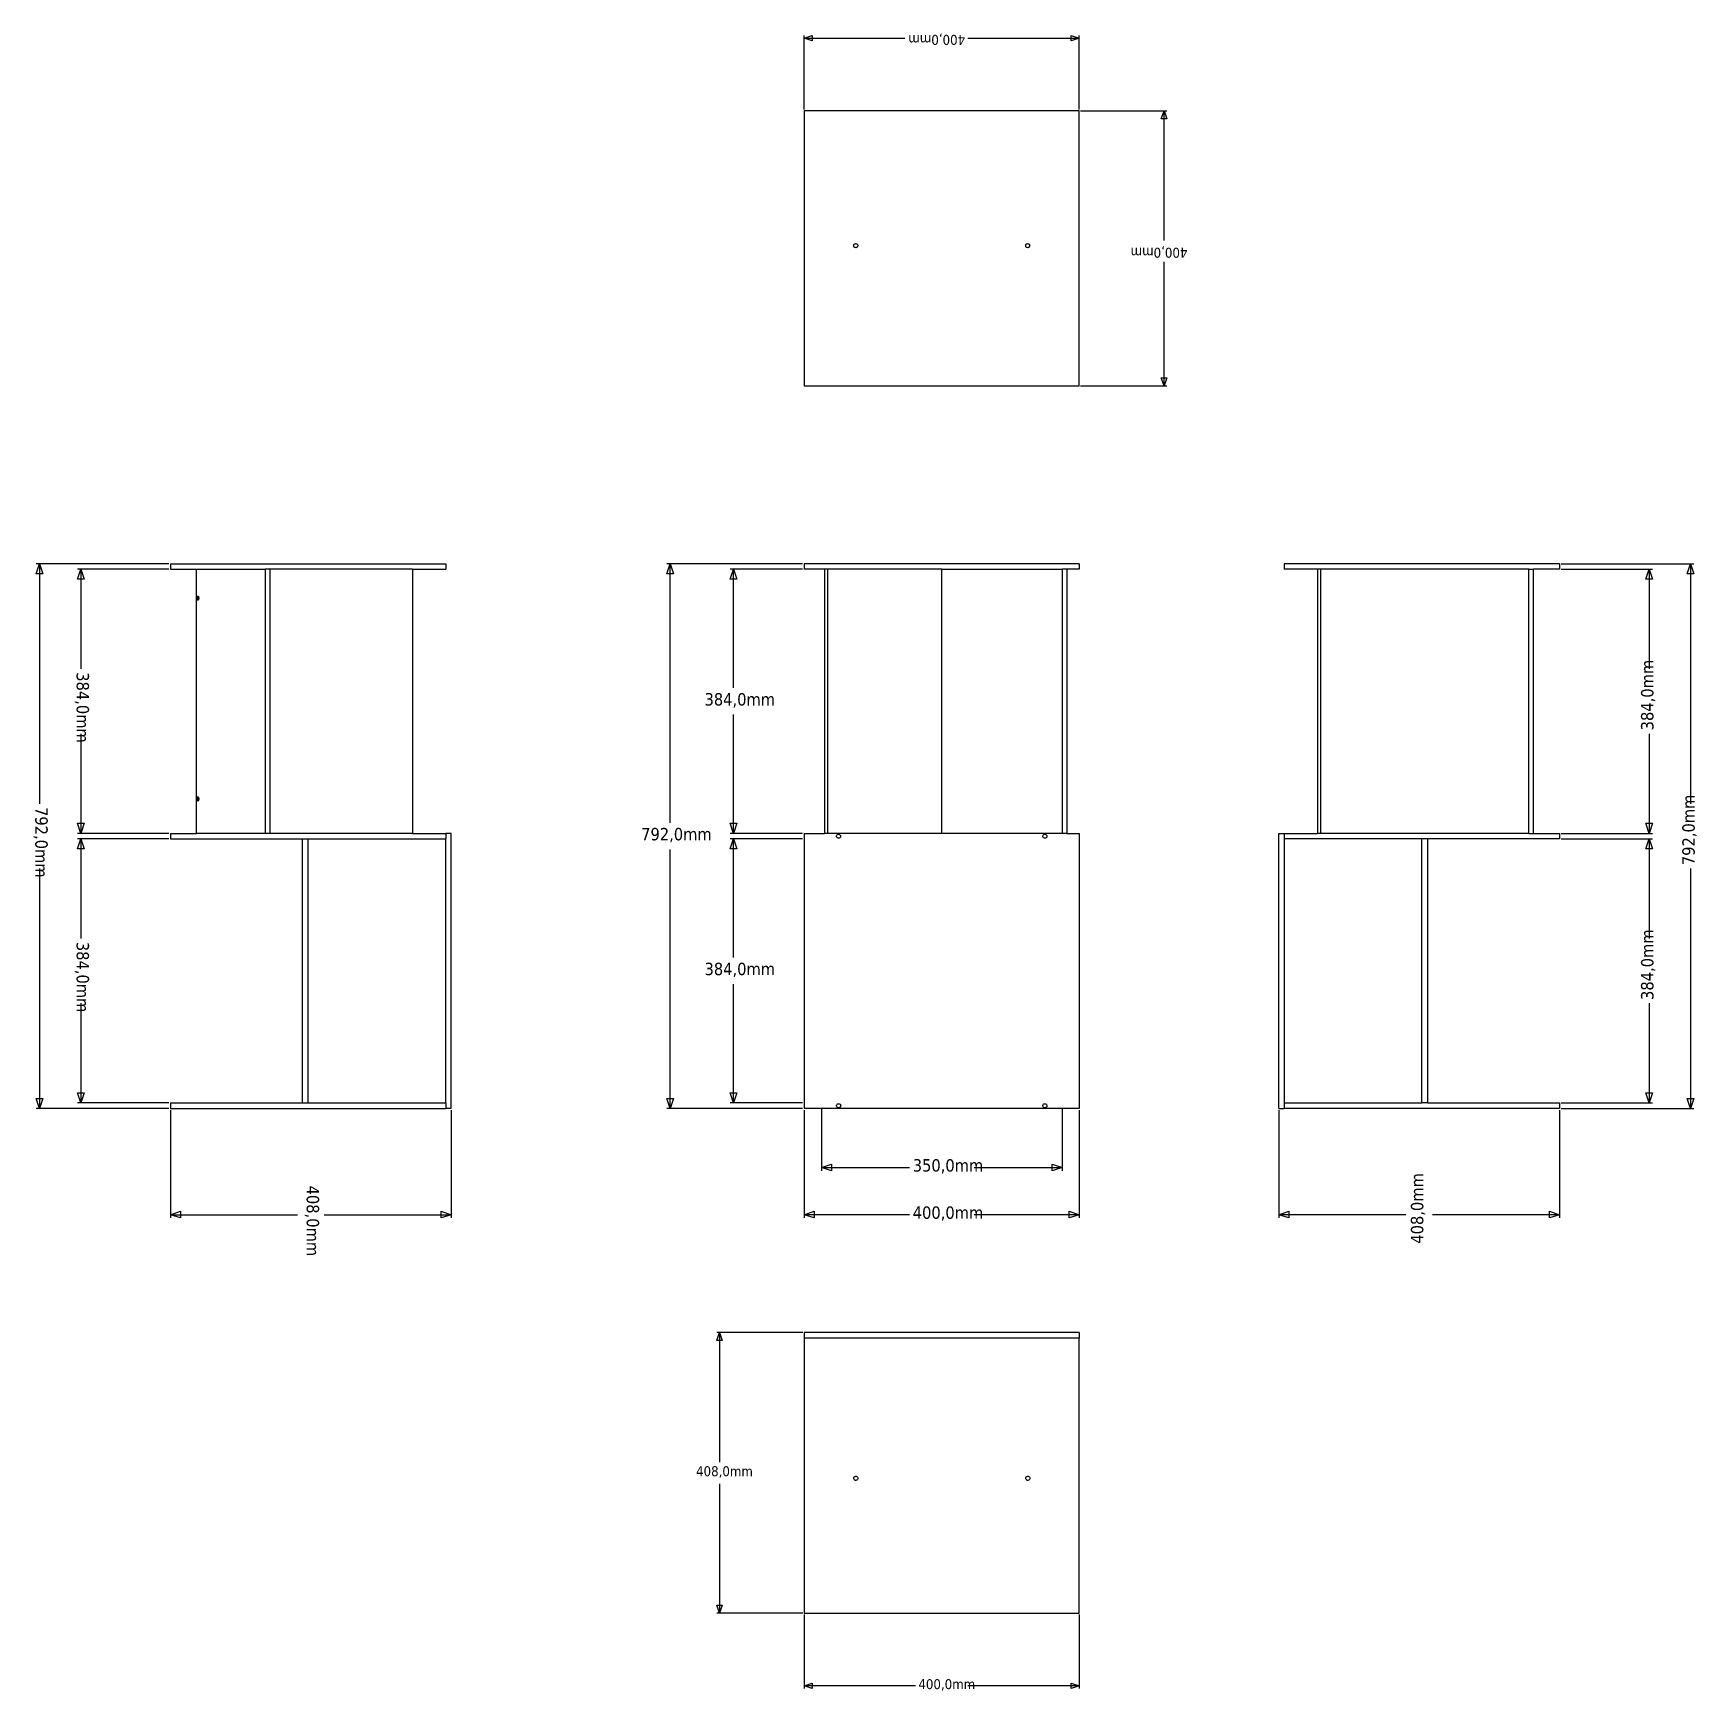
# Model space of a CAD drawing. Header units: inches. Extents: x -1297 to 1122, y -1217 to 1193.
import ezdxf

# ---------------------------------------------------------------- set-up
doc = ezdxf.new("R2010")
doc.units = ezdxf.units.IN
doc.header["$MEASUREMENT"] = 0
doc.layers.add('DIMENSION', color=1, linetype='Continuous')
doc.layers.add('PLAN', color=7, linetype='Continuous')
doc.styles.add('Tahoma', font='Tahoma Regular.ttf', dxfattribs={"height": 0.2})

msp = doc.modelspace()

# ---------------------------------------------------------------- linework, layer by layer
at = {"layer": 'DIMENSION'}
for p, q in [((-175.7, 1082.4), (-175.7, 1189.9)), ((-175.7, 1186), (-29.4, 1186)), ((62.2, 1186), (224.3, 1186)), ((224.3, 1082.4), (224.3, 1189.9)), ((226.2, 1080.4), (351.4, 1080.4)), ((347.5, 892.1), (347.5, 1080.4)), ((347.5, 680.4), (347.5, 860.7)), ((226.2, 680.4), (351.4, 680.4)), ((-1099.4, 421.9), (-1292.4, 421.9)), ((-1287.5, 421.9), (-1287.5, 73)), ((-1099.4, 413.9), (-1232.3, 413.9)), ((-1227.4, 413.9), (-1227.4, 269)), ((-178.2, 421.9), (-375.3, 421.9)), ((-370.4, 45.4), (-370.4, 421.9)), ((-178.2, 413.9), (-283.3, 413.9)), ((-278.4, 241.4), (-278.4, 413.9)), ((924.8, 421.9), (1117.8, 421.9)), ((924.8, 413.9), (1057.7, 413.9)), ((1052.9, 413.9), (1052.9, 269)), ((1113, 421.9), (1113, 73)), ((-278.4, 29.9), (-278.4, 202.5)), ((-1227.4, 174.8), (-1227.4, 29.9)), ((1052.9, 174.8), (1052.9, 29.9)), ((-1099.4, 29.9), (-1232.3, 29.9)), ((-178.2, 29.9), (-283.3, 29.9)), ((924.8, 29.9), (1057.7, 29.9)), ((-1099.4, 21.9), (-1232.3, 21.9)), ((-1227.4, 21.9), (-1227.4, -123)), ((-370.4, -370.1), (-370.4, 6.5)), ((-178.2, 21.9), (-283.3, 21.9)), ((-278.4, -150.6), (-278.4, 21.9)), ((924.8, 21.9), (1057.7, 21.9)), ((1052.9, 21.9), (1052.9, -123)), ((-1287.5, -21.2), (-1287.5, -370.1)), ((1113, -21.2), (1113, -370.1)), ((-278.4, -362.1), (-278.4, -189.5)), ((-1227.4, -217.2), (-1227.4, -362.1)), ((1052.9, -217.2), (1052.9, -362.1)), ((-1099.4, -362.1), (-1232.3, -362.1)), ((-178.2, -362.1), (-283.3, -362.1)), ((924.8, -362.1), (1057.7, -362.1)), ((-1099.4, -370.1), (-1292.4, -370.1)), ((-1096.9, -372.5), (-1096.9, -529.3)), ((-1096.9, -372.5), (-1096.9, -529.3)), ((-1096.9, -372.5), (-1096.9, -529.3)), ((-688.9, -372.5), (-688.9, -529.3)), ((-178.2, -370.1), (-375.3, -370.1)), ((-175.7, -372.5), (-175.7, -529.3)), ((-150.7, -370.1), (-150.7, -460.6)), ((199.3, -370.1), (199.3, -460.6)), ((224.3, -372.5), (224.3, -529.3)), ((224.3, -372.5), (224.3, -529.3)), ((224.3, -372.5), (224.3, -529.3)), ((514.3, -372.5), (514.3, -529.3)), ((922.3, -372.5), (922.3, -529.3)), ((922.3, -372.5), (922.3, -529.3)), ((922.3, -372.5), (922.3, -529.3)), ((924.8, -370.1), (1117.8, -370.1)), ((-150.7, -455.7), (-22.8, -455.7)), ((71.4, -455.7), (199.3, -455.7)), ((-1096.9, -524.5), (-912.4, -524.5)), ((-873.4, -524.5), (-688.9, -524.5)), ((-22.8, -524.5), (-175.7, -524.5)), ((224.3, -524.5), (71.4, -524.5)), ((698.8, -524.5), (514.3, -524.5)), ((922.3, -524.5), (737.8, -524.5)), ((-177.7, -695.9), (-302.8, -695.9)), ((-298.9, -695.9), (-298.9, -884.2)), ((-298.9, -915.6), (-298.9, -1103.9)), ((-177.7, -1103.9), (-302.8, -1103.9)), ((-175.7, -1105.8), (-175.7, -1213.3)), ((224.3, -1105.8), (224.3, -1213.3)), ((-13.7, -1209.4), (-175.7, -1209.4)), ((224.3, -1209.4), (62.2, -1209.4))]:
    msp.add_line(p, q, dxfattribs=at)
at = {"layer": 'PLAN'}
for p, q in [((-175.7, 1080.4), (-175.7, 680.4)), ((224.3, 1080.4), (-175.7, 1080.4)), ((224.3, 680.4), (224.3, 1080.4)), ((-103.8, 884.3), (-103.7, 885.1)), ((-103.7, 883.6), (-103.8, 884.3)), ((-103.7, 885.1), (-103.4, 885.9)), ((-103.3, 882.9), (-103.7, 883.6)), ((-103.4, 885.9), (-103, 886.5)), ((-102.9, 882.2), (-103.3, 882.9)), ((-103, 886.5), (-102.3, 887)), ((-102.2, 881.8), (-102.9, 882.2)), ((-102.3, 887), (-101.6, 887.3)), ((-101.5, 881.5), (-102.2, 881.8)), ((-101.6, 887.3), (-100.9, 887.4)), ((-100.7, 881.4), (-101.5, 881.5)), ((-100.9, 887.4), (-100.1, 887.3)), ((-99.9, 881.5), (-100.7, 881.4)), ((-100.1, 887.3), (-99.3, 887)), ((-99.2, 881.9), (-99.9, 881.5)), ((-99.3, 887), (-98.7, 886.6)), ((-98.6, 882.3), (-99.2, 881.9)), ((-98.7, 886.6), (-98.2, 886)), ((-98.2, 883), (-98.6, 882.3)), ((-98.2, 886), (-97.9, 885.3)), ((-97.9, 883.7), (-98.2, 883)), ((-97.9, 885.3), (-97.8, 884.5)), ((-97.8, 884.5), (-97.9, 883.7)), ((146.2, 884.3), (146.3, 885.1)), ((146.3, 883.6), (146.2, 884.3)), ((146.3, 885.1), (146.6, 885.9)), ((146.7, 882.9), (146.3, 883.6)), ((146.6, 885.9), (147, 886.5)), ((147.1, 882.2), (146.7, 882.9)), ((147, 886.5), (147.7, 887)), ((147.8, 881.8), (147.1, 882.2)), ((147.7, 887), (148.4, 887.3)), ((148.5, 881.5), (147.8, 881.8)), ((148.4, 887.3), (149.1, 887.4)), ((149.3, 881.4), (148.5, 881.5)), ((149.1, 887.4), (149.9, 887.3)), ((150.1, 881.5), (149.3, 881.4)), ((149.9, 887.3), (150.7, 887)), ((150.8, 881.9), (150.1, 881.5)), ((150.7, 887), (151.3, 886.6)), ((151.4, 882.3), (150.8, 881.9)), ((151.3, 886.6), (151.8, 886)), ((151.8, 883), (151.4, 882.3)), ((151.8, 886), (152.1, 885.3)), ((152.1, 883.7), (151.8, 883)), ((152.1, 885.3), (152.2, 884.5)), ((152.2, 884.5), (152.1, 883.7)), ((-175.7, 680.4), (224.3, 680.4)), ((-1096.9, 421.9), (-1096.9, 413.9)), ((-1096.9, 421.9), (-696.9, 421.9)), ((-1096.9, 413.9), (-1059.4, 413.9)), ((-1059.4, 29.9), (-1059.4, 413.9)), ((-1059.4, 413.9), (-959.4, 413.9)), ((-959.4, 413.9), (-959.4, 29.9)), ((-952.5, 413.9), (-959.4, 413.9)), ((-952.5, 413.9), (-952.5, 29.9)), ((-745.4, 413.9), (-952.5, 413.9)), ((-745.4, 413.9), (-745.4, 29.9)), ((-745.4, 413.9), (-696.9, 413.9)), ((-696.9, 421.9), (-696.9, 413.9)), ((-175.7, 421.9), (-175.7, 413.9)), ((224.3, 421.9), (-175.7, 421.9)), ((-146, 413.9), (-175.7, 413.9)), ((-146, 413.9), (-146, 29.9)), ((-142, 413.9), (-146, 413.9)), ((-142, 413.9), (-142, 29.9)), ((24.3, 413.9), (-142, 413.9)), ((24.3, 29.9), (24.3, 413.9)), ((24.3, 413.9), (199.3, 413.9)), ((206.2, 413.9), (199.3, 413.9)), ((199.3, 413.9), (199.3, 29.9)), ((206.2, 413.9), (206.2, 29.9)), ((224.3, 413.9), (206.2, 413.9)), ((224.3, 421.9), (224.3, 413.9)), ((522.3, 421.9), (522.3, 413.9)), ((922.3, 421.9), (522.3, 421.9)), ((570.8, 413.9), (522.3, 413.9)), ((574.8, 413.9), (570.8, 413.9)), ((570.8, 413.9), (570.8, 29.9)), ((574.8, 413.9), (574.8, 29.9)), ((877.9, 413.9), (574.8, 413.9)), ((877.9, 29.9), (877.9, 413.9)), ((877.9, 413.9), (884.8, 413.9)), ((884.8, 29.9), (884.8, 413.9)), ((922.3, 413.9), (884.8, 413.9)), ((922.3, 421.9), (922.3, 413.9)), ((-1058.9, 371.9), (-1058.8, 372.7)), ((-1058.8, 371.2), (-1058.9, 371.9)), ((-1057.4, 371.9), (-1058.9, 371.9)), ((-1058.8, 372.7), (-1058.7, 373.4)), ((-1058.7, 370.4), (-1058.8, 371.2)), ((-1058.7, 373.4), (-1058.5, 374.1)), ((-1058.5, 369.8), (-1058.7, 370.4)), ((-1058.5, 374.1), (-1058.1, 374.5)), ((-1058.1, 369.3), (-1058.5, 369.8)), ((-1058.1, 374.5), (-1057.8, 374.8)), ((-1057.8, 369), (-1058.1, 369.3)), ((-1057.8, 374.8), (-1057.4, 374.9)), ((-1057.4, 368.9), (-1057.8, 369)), ((-1057.4, 374.9), (-1057, 374.8)), ((-1057.4, 371.9), (-1057.4, 374.9)), ((-1055.9, 371.9), (-1057.4, 371.9)), ((-1057.4, 368.9), (-1057.4, 371.9)), ((-1057, 369), (-1057.4, 368.9)), ((-1057, 374.8), (-1056.6, 374.5)), ((-1056.6, 369.3), (-1057, 369)), ((-1056.6, 374.5), (-1056.3, 374.1)), ((-1056.3, 369.8), (-1056.6, 369.3)), ((-1056.3, 374.1), (-1056.1, 373.4)), ((-1056.1, 370.4), (-1056.3, 369.8)), ((-1056.1, 373.4), (-1056, 372.7)), ((-1056, 371.2), (-1056.1, 370.4)), ((-1056, 372.7), (-1055.9, 371.9)), ((-1055.9, 371.9), (-1056, 371.2)), ((-1058.9, 79.9), (-1058.8, 80.7)), ((-1058.8, 79.2), (-1058.9, 79.9)), ((-1057.4, 79.9), (-1058.9, 79.9)), ((-1058.8, 80.7), (-1058.7, 81.4)), ((-1058.7, 78.4), (-1058.8, 79.2)), ((-1058.7, 81.4), (-1058.5, 82.1)), ((-1058.5, 77.8), (-1058.7, 78.4)), ((-1058.5, 82.1), (-1058.1, 82.5)), ((-1058.1, 77.3), (-1058.5, 77.8)), ((-1058.1, 82.5), (-1057.8, 82.8)), ((-1057.8, 77), (-1058.1, 77.3)), ((-1057.8, 82.8), (-1057.4, 82.9)), ((-1057.4, 76.9), (-1057.8, 77)), ((-1057.4, 82.9), (-1057, 82.8)), ((-1057.4, 79.9), (-1057.4, 82.9)), ((-1055.9, 79.9), (-1057.4, 79.9)), ((-1057.4, 76.9), (-1057.4, 79.9)), ((-1057, 77), (-1057.4, 76.9)), ((-1057, 82.8), (-1056.6, 82.5)), ((-1056.6, 77.3), (-1057, 77)), ((-1056.6, 82.5), (-1056.3, 82.1)), ((-1056.3, 77.8), (-1056.6, 77.3)), ((-1056.3, 82.1), (-1056.1, 81.4)), ((-1056.1, 78.4), (-1056.3, 77.8)), ((-1056.1, 81.4), (-1056, 80.7)), ((-1056, 79.2), (-1056.1, 78.4)), ((-1056, 80.7), (-1055.9, 79.9)), ((-1055.9, 79.9), (-1056, 79.2)), ((-1096.9, 29.9), (-1059.4, 29.9)), ((-1096.9, 29.9), (-1096.9, 21.9)), ((-959.4, 29.9), (-1059.4, 29.9)), ((-952.5, 29.9), (-959.4, 29.9)), ((-745.4, 29.9), (-952.5, 29.9)), ((-745.4, 29.9), (-696.9, 29.9)), ((-696.9, 29.9), (-696.9, 21.9)), ((-688.9, 29.9), (-696.9, 29.9)), ((-688.9, -370.1), (-688.9, 29.9)), ((-175.7, 29.9), (-146, 29.9)), ((-175.7, 29.9), (-175.7, -370.1)), ((-142, 29.9), (-146, 29.9)), ((24.3, 29.9), (-142, 29.9)), ((-128.7, 25.7), (-128.6, 26.5)), ((-128.6, 25), (-128.7, 25.7)), ((-128.6, 26.5), (-128.4, 27.2)), ((-128.3, 24.2), (-128.6, 25)), ((-128.4, 27.2), (-127.9, 27.9)), ((-127.8, 23.6), (-128.3, 24.2)), ((-127.9, 27.9), (-127.3, 28.4)), ((-127.3, 28.4), (-126.6, 28.7)), ((-126.6, 28.7), (-125.8, 28.8)), ((-125.8, 28.8), (-125, 28.8)), ((-125, 28.8), (-124.3, 28.5)), ((-124.3, 28.5), (-123.7, 28)), ((-123.7, 28), (-123.2, 27.4)), ((-123.1, 24.4), (-123.5, 23.8)), ((-123.2, 27.4), (-122.8, 26.7)), ((-122.8, 25.2), (-123.1, 24.4)), ((-122.8, 26.7), (-122.7, 25.9)), ((-122.7, 25.9), (-122.8, 25.2)), ((199.3, 29.9), (24.3, 29.9)), ((171.3, 25.7), (171.4, 26.5)), ((171.4, 25), (171.3, 25.7)), ((171.4, 26.5), (171.6, 27.2)), ((171.7, 24.2), (171.4, 25)), ((171.6, 27.2), (172.1, 27.9)), ((172.2, 23.6), (171.7, 24.2)), ((172.1, 27.9), (172.7, 28.4)), ((172.7, 28.4), (173.4, 28.7)), ((173.4, 28.7), (174.2, 28.8)), ((174.2, 28.8), (175, 28.8)), ((175, 28.8), (175.7, 28.5)), ((175.7, 28.5), (176.3, 28)), ((176.3, 28), (176.8, 27.4)), ((176.9, 24.4), (176.5, 23.8)), ((176.8, 27.4), (177.2, 26.7)), ((177.2, 25.2), (176.9, 24.4)), ((177.2, 26.7), (177.3, 25.9)), ((177.3, 25.9), (177.2, 25.2)), ((206.2, 29.9), (199.3, 29.9)), ((206.2, 29.9), (224.3, 29.9)), ((224.3, 29.9), (224.3, -370.1)), ((514.3, 29.9), (522.3, 29.9)), ((514.3, -370.1), (514.3, 29.9)), ((522.3, 29.9), (570.8, 29.9)), ((522.3, 29.9), (522.3, 21.9)), ((574.8, 29.9), (570.8, 29.9)), ((877.9, 29.9), (574.8, 29.9)), ((877.9, 29.9), (884.8, 29.9)), ((884.8, 29.9), (922.3, 29.9)), ((922.3, 29.9), (922.3, 21.9)), ((-1096.9, 21.9), (-904.9, 21.9)), ((-904.9, 21.9), (-896.9, 21.9)), ((-904.9, -362.1), (-904.9, 21.9)), ((-896.9, -362.1), (-896.9, 21.9)), ((-896.9, 21.9), (-696.9, 21.9)), ((-696.9, -362.1), (-696.9, 21.9)), ((-127.1, 23.2), (-127.8, 23.6)), ((-126.4, 22.9), (-127.1, 23.2)), ((-125.6, 22.8), (-126.4, 22.9)), ((-124.8, 23), (-125.6, 22.8)), ((-124.1, 23.3), (-124.8, 23)), ((-123.5, 23.8), (-124.1, 23.3)), ((172.9, 23.2), (172.2, 23.6)), ((173.6, 22.9), (172.9, 23.2)), ((174.4, 22.8), (173.6, 22.9)), ((175.2, 23), (174.4, 22.8)), ((175.9, 23.3), (175.2, 23)), ((176.5, 23.8), (175.9, 23.3)), ((522.3, 21.9), (522.3, -362.1)), ((722.3, 21.9), (522.3, 21.9)), ((730.3, 21.9), (722.3, 21.9)), ((722.3, -362.1), (722.3, 21.9)), ((730.3, 21.9), (730.3, -362.1)), ((922.3, 21.9), (730.3, 21.9)), ((-1096.9, -362.1), (-904.9, -362.1)), ((-1096.9, -362.1), (-1096.9, -370.1)), ((-904.9, -362.1), (-896.9, -362.1)), ((-896.9, -362.1), (-696.9, -362.1)), ((-696.9, -362.1), (-696.9, -370.1)), ((522.3, -362.1), (722.3, -362.1)), ((522.3, -362.1), (522.3, -370.1)), ((730.3, -362.1), (722.3, -362.1)), ((730.3, -362.1), (922.3, -362.1)), ((922.3, -362.1), (922.3, -370.1)), ((-1096.9, -370.1), (-696.9, -370.1)), ((-688.9, -370.1), (-696.9, -370.1)), ((224.3, -370.1), (-175.7, -370.1)), ((-128.6, -366.2), (-128.5, -365.4)), ((-128.5, -366.9), (-128.6, -366.2)), ((-128.5, -365.4), (-128.3, -364.6)), ((-128.2, -367.6), (-128.5, -366.9)), ((-128.3, -364.6), (-127.8, -364)), ((-127.7, -368.3), (-128.2, -367.6)), ((-127.8, -364), (-127.2, -363.5)), ((-127, -368.7), (-127.7, -368.3)), ((-127.2, -363.5), (-126.5, -363.2)), ((-126.3, -369), (-127, -368.7)), ((-126.5, -363.2), (-125.7, -363.1)), ((-125.5, -369.1), (-126.3, -369)), ((-125.7, -363.1), (-124.9, -363.1)), ((-124.7, -368.9), (-125.5, -369.1)), ((-124.9, -363.1), (-124.2, -363.4)), ((-124, -368.6), (-124.7, -368.9)), ((-124.2, -363.4), (-123.6, -363.9)), ((-123.4, -368.1), (-124, -368.6)), ((-123.6, -363.9), (-123.1, -364.5)), ((-123, -367.5), (-123.4, -368.1)), ((-123.1, -364.5), (-122.7, -365.2)), ((-122.7, -366.7), (-123, -367.5)), ((-122.7, -365.2), (-122.6, -366)), ((-122.6, -366), (-122.7, -366.7)), ((171.3, -366.2), (171.4, -365.4)), ((171.4, -366.9), (171.3, -366.2)), ((171.4, -365.4), (171.6, -364.6)), ((171.7, -367.6), (171.4, -366.9)), ((171.6, -364.6), (172.1, -364)), ((172.2, -368.3), (171.7, -367.6)), ((172.1, -364), (172.7, -363.5)), ((172.9, -368.7), (172.2, -368.3)), ((172.7, -363.5), (173.4, -363.2)), ((173.6, -369), (172.9, -368.7)), ((173.4, -363.2), (174.2, -363.1)), ((174.4, -369.1), (173.6, -369)), ((174.2, -363.1), (175, -363.1)), ((175.2, -368.9), (174.4, -369.1)), ((175, -363.1), (175.7, -363.4)), ((175.9, -368.6), (175.2, -368.9)), ((175.7, -363.4), (176.3, -363.9)), ((176.5, -368.1), (175.9, -368.6)), ((176.3, -363.9), (176.8, -364.5)), ((176.9, -367.5), (176.5, -368.1)), ((176.8, -364.5), (177.2, -365.2)), ((177.2, -366.7), (176.9, -367.5)), ((177.2, -365.2), (177.3, -366)), ((177.3, -366), (177.2, -366.7)), ((514.3, -370.1), (522.3, -370.1)), ((922.3, -370.1), (522.3, -370.1)), ((-175.7, -695.9), (-175.7, -703.9)), ((224.3, -695.9), (-175.7, -695.9)), ((224.3, -695.9), (224.3, -703.9)), ((-175.7, -703.9), (-175.7, -1103.9)), ((224.3, -703.9), (-175.7, -703.9)), ((224.3, -1103.9), (224.3, -703.9)), ((-103.7, -907.9), (-103.6, -907.2)), ((-103.5, -908.7), (-103.7, -907.9)), ((-103.6, -907.2), (-103.3, -906.4)), ((-103.2, -909.4), (-103.5, -908.7)), ((-103.3, -906.4), (-102.8, -905.8)), ((-102.7, -910), (-103.2, -909.4)), ((-102.8, -905.8), (-102.2, -905.3)), ((-102.1, -910.5), (-102.7, -910)), ((-102.2, -905.3), (-101.5, -905)), ((-101.4, -910.8), (-102.1, -910.5)), ((-101.5, -905), (-100.7, -904.9)), ((-100.6, -910.9), (-101.4, -910.8)), ((-100.7, -904.9), (-99.9, -904.9)), ((-99.8, -910.7), (-100.6, -910.9)), ((-99.9, -904.9), (-99.2, -905.2)), ((-99.1, -910.4), (-99.8, -910.7)), ((-99.2, -905.2), (-98.6, -905.7)), ((-98.5, -909.9), (-99.1, -910.4)), ((-98.6, -905.7), (-98.1, -906.3)), ((-98, -909.3), (-98.5, -909.9)), ((-98.1, -906.3), (-97.8, -907)), ((-97.7, -908.6), (-98, -909.3)), ((-97.8, -907), (-97.7, -907.8)), ((-97.7, -907.8), (-97.7, -908.6)), ((146.3, -907.9), (146.4, -907.2)), ((146.5, -908.7), (146.3, -907.9)), ((146.4, -907.2), (146.7, -906.4)), ((146.8, -909.4), (146.5, -908.7)), ((146.7, -906.4), (147.2, -905.8)), ((147.3, -910), (146.8, -909.4)), ((147.2, -905.8), (147.8, -905.3)), ((147.9, -910.5), (147.3, -910)), ((147.8, -905.3), (148.5, -905)), ((148.6, -910.8), (147.9, -910.5)), ((148.5, -905), (149.3, -904.9)), ((149.4, -910.9), (148.6, -910.8)), ((149.3, -904.9), (150.1, -904.9)), ((150.2, -910.7), (149.4, -910.9)), ((150.1, -904.9), (150.8, -905.2)), ((150.9, -910.4), (150.2, -910.7)), ((150.8, -905.2), (151.4, -905.7)), ((151.5, -909.9), (150.9, -910.4)), ((151.4, -905.7), (151.9, -906.3)), ((152, -909.3), (151.5, -909.9)), ((151.9, -906.3), (152.2, -907)), ((152.3, -908.6), (152, -909.3)), ((152.2, -907), (152.3, -907.8)), ((152.3, -907.8), (152.3, -908.6)), ((-175.7, -1103.9), (224.3, -1103.9))]:
    msp.add_line(p, q, dxfattribs=at)

# ---------------------------------------------------------------- texts
at = {"layer": 'DIMENSION', "attachment_point": 7, "style": 'Tahoma'}
for s, insert, char_height, rotation in [('400,0mm', (58.3, 1193.2), 14.56, 180), ('400,0mm', (381.5, 883.7), 14.56, 180), ('384,0mm', (1061.9, 179.7), 18.07, 90), ('384,0mm', (-1236.4, 264.2), 18.07, 270), ('792,0mm', (1121.9, -16.3), 18.07, 90), ('792,0mm', (-1296.5, 68.2), 18.07, 270), ('384,0mm', (1061.9, -212.3), 18.07, 90), ('384,0mm', (-1236.4, -127.8), 18.07, 270), ('408,0mm', (-901.9, -482.2), 18.07, 270), ('408,0mm', (727.3, -566.7), 18.07, 90)]:
    msp.add_mtext(s, dxfattribs=dict(at, insert=insert, char_height=char_height, rotation=rotation))
for s, insert, char_height in [('384,0mm', (-320.6, 212.9), 18.07), ('792,0mm', (-412.7, 16.9), 18.07), ('384,0mm', (-320.6, -179.1), 18.07), ('350,0mm', (-17.9, -464.7), 18.07), ('400,0mm', (-17.9, -533.4), 18.07), ('408,0mm', (-332.9, -907.1), 14.56), ('400,0mm', (-9.7, -1216.7), 14.56)]:
    msp.add_mtext(s, dxfattribs=dict(at, insert=insert, char_height=char_height))

# ---------------------------------------------------------------- meshes
at = {"layer": 'DIMENSION'}
mesh = msp.add_polyface(dxfattribs=at)
corners = [(-175.7, 1186), (-163.9, 1189.9), (-163.9, 1182)]
mesh.append_faces([[corners[k] for k in face] for face in [(0, 1, 2)]])
mesh = msp.add_polyface(dxfattribs=at)
corners = [(212.5, 1189.9), (224.3, 1186), (212.5, 1182)]
mesh.append_faces([[corners[k] for k in face] for face in [(0, 1, 2)]])
mesh = msp.add_polyface(dxfattribs=at)
corners = [(343.5, 1068.6), (347.5, 1080.4), (351.4, 1068.6)]
mesh.append_faces([[corners[k] for k in face] for face in [(0, 1, 2)]])
mesh = msp.add_polyface(dxfattribs=at)
corners = [(343.5, 692.2), (351.4, 692.2), (347.5, 680.4)]
mesh.append_faces([[corners[k] for k in face] for face in [(0, 1, 2)]])
mesh = msp.add_polyface(dxfattribs=at)
corners = [(-1292.4, 407.3), (-1287.5, 421.9), (-1282.7, 407.3)]
mesh.append_faces([[corners[k] for k in face] for face in [(0, 1, 2)]])
mesh = msp.add_polyface(dxfattribs=at)
corners = [(-1232.3, 399.3), (-1227.4, 413.9), (-1222.6, 399.3)]
mesh.append_faces([[corners[k] for k in face] for face in [(0, 1, 2)]])
mesh = msp.add_polyface(dxfattribs=at)
corners = [(-365.6, 407.3), (-375.3, 407.3), (-370.4, 421.9)]
mesh.append_faces([[corners[k] for k in face] for face in [(0, 1, 2)]])
mesh = msp.add_polyface(dxfattribs=at)
corners = [(-273.5, 399.3), (-283.3, 399.3), (-278.4, 413.9)]
mesh.append_faces([[corners[k] for k in face] for face in [(0, 1, 2)]])
mesh = msp.add_polyface(dxfattribs=at)
corners = [(1052.9, 413.9), (1057.7, 399.3), (1048, 399.3)]
mesh.append_faces([[corners[k] for k in face] for face in [(0, 1, 2)]])
mesh = msp.add_polyface(dxfattribs=at)
corners = [(1113, 421.9), (1117.8, 407.3), (1108.1, 407.3)]
mesh.append_faces([[corners[k] for k in face] for face in [(0, 1, 2)]])
mesh = msp.add_polyface(dxfattribs=at)
corners = [(-1227.4, 29.9), (-1232.3, 44.6), (-1222.6, 44.6)]
mesh.append_faces([[corners[k] for k in face] for face in [(0, 1, 2)]])
mesh = msp.add_polyface(dxfattribs=at)
corners = [(-273.5, 44.6), (-278.4, 29.9), (-283.3, 44.6)]
mesh.append_faces([[corners[k] for k in face] for face in [(0, 1, 2)]])
mesh = msp.add_polyface(dxfattribs=at)
corners = [(1057.7, 44.6), (1052.9, 29.9), (1048, 44.6)]
mesh.append_faces([[corners[k] for k in face] for face in [(0, 1, 2)]])
mesh = msp.add_polyface(dxfattribs=at)
corners = [(-1232.3, 7.3), (-1227.4, 21.9), (-1222.6, 7.3)]
mesh.append_faces([[corners[k] for k in face] for face in [(0, 1, 2)]])
mesh = msp.add_polyface(dxfattribs=at)
corners = [(-273.5, 7.3), (-283.3, 7.3), (-278.4, 21.9)]
mesh.append_faces([[corners[k] for k in face] for face in [(0, 1, 2)]])
mesh = msp.add_polyface(dxfattribs=at)
corners = [(1052.9, 21.9), (1057.7, 7.3), (1048, 7.3)]
mesh.append_faces([[corners[k] for k in face] for face in [(0, 1, 2)]])
mesh = msp.add_polyface(dxfattribs=at)
corners = [(-1287.5, -370.1), (-1292.4, -355.4), (-1282.7, -355.4)]
mesh.append_faces([[corners[k] for k in face] for face in [(0, 1, 2)]])
mesh = msp.add_polyface(dxfattribs=at)
corners = [(-1227.4, -362.1), (-1232.3, -347.4), (-1222.6, -347.4)]
mesh.append_faces([[corners[k] for k in face] for face in [(0, 1, 2)]])
mesh = msp.add_polyface(dxfattribs=at)
corners = [(-365.6, -355.4), (-370.4, -370.1), (-375.3, -355.4)]
mesh.append_faces([[corners[k] for k in face] for face in [(0, 1, 2)]])
mesh = msp.add_polyface(dxfattribs=at)
corners = [(-273.5, -347.4), (-278.4, -362.1), (-283.3, -347.4)]
mesh.append_faces([[corners[k] for k in face] for face in [(0, 1, 2)]])
mesh = msp.add_polyface(dxfattribs=at)
corners = [(1057.7, -347.4), (1052.9, -362.1), (1048, -347.4)]
mesh.append_faces([[corners[k] for k in face] for face in [(0, 1, 2)]])
mesh = msp.add_polyface(dxfattribs=at)
corners = [(1117.8, -355.4), (1113, -370.1), (1108.1, -355.4)]
mesh.append_faces([[corners[k] for k in face] for face in [(0, 1, 2)]])
mesh = msp.add_polyface(dxfattribs=at)
corners = [(-136.1, -460.6), (-150.7, -455.7), (-136.1, -450.9)]
mesh.append_faces([[corners[k] for k in face] for face in [(0, 1, 2)]])
mesh = msp.add_polyface(dxfattribs=at)
corners = [(199.3, -455.7), (184.7, -460.6), (184.7, -450.9)]
mesh.append_faces([[corners[k] for k in face] for face in [(0, 1, 2)]])
mesh = msp.add_polyface(dxfattribs=at)
corners = [(-1082.3, -529.3), (-1096.9, -524.5), (-1082.3, -519.6)]
mesh.append_faces([[corners[k] for k in face] for face in [(0, 1, 2)]])
mesh = msp.add_polyface(dxfattribs=at)
corners = [(-703.5, -529.3), (-703.5, -519.6), (-688.9, -524.5)]
mesh.append_faces([[corners[k] for k in face] for face in [(0, 1, 2)]])
mesh = msp.add_polyface(dxfattribs=at)
corners = [(-161.1, -529.3), (-175.7, -524.5), (-161.1, -519.6)]
mesh.append_faces([[corners[k] for k in face] for face in [(0, 1, 2)]])
mesh = msp.add_polyface(dxfattribs=at)
corners = [(224.3, -524.5), (209.7, -529.3), (209.7, -519.6)]
mesh.append_faces([[corners[k] for k in face] for face in [(0, 1, 2)]])
mesh = msp.add_polyface(dxfattribs=at)
corners = [(528.9, -519.6), (528.9, -529.3), (514.3, -524.5)]
mesh.append_faces([[corners[k] for k in face] for face in [(0, 1, 2)]])
mesh = msp.add_polyface(dxfattribs=at)
corners = [(907.7, -519.6), (922.3, -524.5), (907.7, -529.3)]
mesh.append_faces([[corners[k] for k in face] for face in [(0, 1, 2)]])
mesh = msp.add_polyface(dxfattribs=at)
corners = [(-295, -707.6), (-302.8, -707.6), (-298.9, -695.9)]
mesh.append_faces([[corners[k] for k in face] for face in [(0, 1, 2)]])
mesh = msp.add_polyface(dxfattribs=at)
corners = [(-295, -1092.1), (-298.9, -1103.9), (-302.8, -1092.1)]
mesh.append_faces([[corners[k] for k in face] for face in [(0, 1, 2)]])
mesh = msp.add_polyface(dxfattribs=at)
corners = [(-163.9, -1213.3), (-175.7, -1209.4), (-163.9, -1205.5)]
mesh.append_faces([[corners[k] for k in face] for face in [(0, 1, 2)]])
mesh = msp.add_polyface(dxfattribs=at)
corners = [(224.3, -1209.4), (212.5, -1213.3), (212.5, -1205.5)]
mesh.append_faces([[corners[k] for k in face] for face in [(0, 1, 2)]])

doc.saveas('drawing.dxf')
